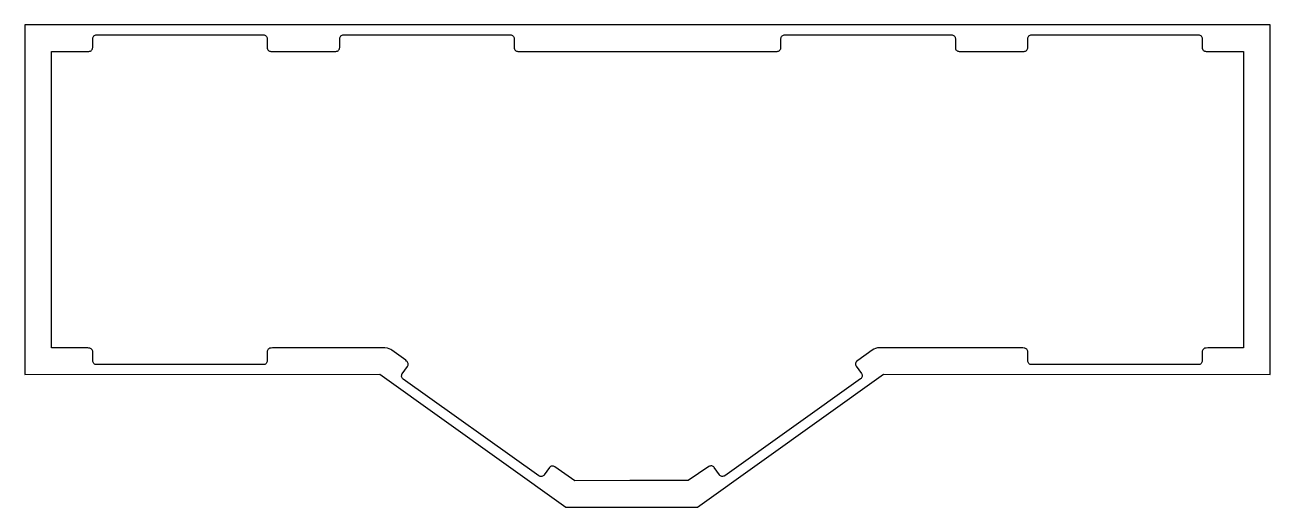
# Model space of a CAD drawing. Extents: x 24 to 399, y -219 to -74.
import ezdxf

# ---------------------------------------------------------------- set-up
doc = ezdxf.new("R2010")
doc.units = 0
doc.layers.get('0').update_dxf_attribs({"linetype": 'CONTINUOUS'})

msp = doc.modelspace()

# ---------------------------------------------------------------- linework, layer by layer
at = {"color": 7}
for points in [[(399.056784, -179.436596), (399.052694, -74.08052), (23.564936, -74.081551), (23.564936, -179.437452), (130.558047, -179.426357), (186.688268, -219.463369), (226.340073, -219.463369), (282.469869, -179.426357)], [(274.20824, -175.712303), (274.10918, -175.914487), (274.04822, -176.133943), (274.03298, -176.360765), (274.06092, -176.584031), (274.13204, -176.797137), (274.24634, -176.993987), (275.81352, -179.190579), (275.92528, -179.387429), (275.9964, -179.600535), (276.02688, -179.823801), (276.0091, -180.050623), (275.95068, -180.270333), (275.84908, -180.472263), (275.71192, -180.651079), (275.5392, -180.801193), (234.61218, -209.994175), (234.414314, -210.107713), (234.200192, -210.180357), (233.976418, -210.209821), (233.749088, -210.195084), (233.529632, -210.13641), (233.327702, -210.036842), (233.149394, -209.899682), (233.000296, -209.72874), (231.4321, -207.527576), (231.282748, -207.357142), (231.10444, -207.219982), (230.902764, -207.12016), (230.683054, -207.061486), (230.455724, -207.046749), (230.23195, -207.076467), (230.017828, -207.148857), (229.820216, -207.262395), (223.611694, -211.427741), (205.939898, -211.473207), (189.440058, -211.521213), (183.36387, -207.309385), (183.166258, -207.195847), (182.952136, -207.123203), (182.728362, -207.093739), (182.501032, -207.108212), (182.281322, -207.16714), (182.079646, -207.266708), (181.901338, -207.403868), (181.751986, -207.574302), (180.18379, -209.775466), (180.034692, -209.946408), (179.85613, -210.083568), (179.654454, -210.183136), (179.434998, -210.242064), (179.207668, -210.256537), (178.983894, -210.227073), (178.769772, -210.154683), (178.571652, -210.040891), (137.644886, -180.847909), (137.472928, -180.697795), (137.334498, -180.518979), (137.233914, -180.317049), (137.173716, -180.097339), (137.157709, -179.870517), (137.186411, -179.647505), (137.257785, -179.434145), (137.370561, -179.237295), (138.938503, -177.040703), (139.051279, -176.843853), (139.122907, -176.630747), (139.151101, -176.407481), (139.135358, -176.180659), (139.07516, -175.961203), (138.974322, -175.759019), (138.836146, -175.580457), (138.664188, -175.430343), (138.427968, -175.193107), (134.211822, -172.193367), (133.868414, -171.972387), (133.448806, -171.742263), (132.883402, -171.549223), (132.102606, -171.440003), (98.198181, -171.440798), (97.777557, -171.508108), (97.550735, -171.530465), (97.334327, -171.595743), (97.134937, -171.701661), (96.958407, -171.845425), (96.813881, -172.020939), (96.707455, -172.219313), (96.641923, -172.434451), (96.619327, -172.660003), (96.620914, -175.362563), (96.598821, -175.588369), (96.533035, -175.803507), (96.426863, -176.001881), (96.282083, -176.177141), (96.105553, -176.321159), (95.906163, -176.427077), (95.689755, -176.492355), (95.462679, -176.514712), (45.190918, -176.514712), (44.963842, -176.492355), (44.747434, -176.427077), (44.548044, -176.321159), (44.371514, -176.177141), (44.226734, -176.001881), (44.120562, -175.803507), (44.054776, -175.588369), (44.032424, -175.362563), (44.03343, -172.664067), (44.010824, -172.438261), (43.945038, -172.223123), (43.838612, -172.025003), (43.693832, -171.849489), (43.517556, -171.705725), (43.318166, -171.599807), (43.101758, -171.534529), (42.874682, -171.512172), (42.51578, -171.442068), (31.556188, -171.442322), (31.568126, -82.080042), (42.664116, -82.079788), (42.859442, -82.05515), (43.086518, -82.032798), (43.302672, -81.96752), (43.502316, -81.861602), (43.678592, -81.717838), (43.823118, -81.542324), (43.929798, -81.344204), (43.995584, -81.129066), (44.017936, -80.90326), (44.01693, -78.204764), (44.039536, -77.978958), (44.105068, -77.76382), (44.211494, -77.565446), (44.35602, -77.390186), (44.53255, -77.246168), (44.73194, -77.14025), (44.948348, -77.074972), (45.175678, -77.05262), (95.447107, -77.05262), (95.674437, -77.074972), (95.890845, -77.14025), (96.090235, -77.246168), (96.266765, -77.390186), (96.411291, -77.565446), (96.517717, -77.76382), (96.583249, -77.978958), (96.605606, -78.204764), (96.604018, -80.907324), (96.626375, -81.132876), (96.692161, -81.348014), (96.798333, -81.546388), (96.943113, -81.721902), (97.119643, -81.865666), (97.319033, -81.971584), (97.535441, -82.036862), (97.762263, -82.059214), (97.953779, -82.078518), (117.093949, -82.078015), (117.339313, -82.055155), (117.566643, -82.032803), (117.782797, -81.967525), (117.982441, -81.861607), (118.158717, -81.717843), (118.303243, -81.542329), (118.409923, -81.344209), (118.475455, -81.129071), (118.498049, -80.903265), (118.496992, -78.204769), (118.519349, -77.978963), (118.585135, -77.763825), (118.691307, -77.565451), (118.836087, -77.390191), (119.012617, -77.246173), (119.212007, -77.140255), (119.428415, -77.074977), (119.655491, -77.052625), (169.927171, -77.052625), (170.154501, -77.074977), (170.370909, -77.140255), (170.570045, -77.246173), (170.746829, -77.390191), (170.891355, -77.565451), (170.997781, -77.763825), (171.063313, -77.978963), (171.085406, -78.204769), (171.083818, -80.907329), (171.106412, -81.132881), (171.171944, -81.348019), (171.27837, -81.546393), (171.422896, -81.721907), (171.599426, -81.865671), (171.798816, -81.971589), (172.015224, -82.036867), (172.2423, -82.059219), (172.508238, -82.076745), (250.196424, -82.074972), (250.401148, -82.05516), (250.628224, -82.032808), (250.844378, -81.96753), (251.044022, -81.861612), (251.220298, -81.717848), (251.365078, -81.542334), (251.471504, -81.344214), (251.53729, -81.129076), (251.559647, -80.90327), (251.558588, -78.204774), (251.581183, -77.978968), (251.646715, -77.76383), (251.753141, -77.565456), (251.897667, -77.390196), (252.074451, -77.246178), (252.273587, -77.14026), (252.489995, -77.074982), (252.717325, -77.05263), (302.988751, -77.05263), (303.214811, -77.074982), (303.430711, -77.14026), (303.631371, -77.246178), (303.806631, -77.390196), (303.951411, -77.565456), (304.058091, -77.76383), (304.124131, -77.978968), (304.14689, -78.204774), (304.144223, -80.907334), (304.166981, -81.132886), (304.233021, -81.348024), (304.339701, -81.546398), (304.484481, -81.721912), (304.659741, -81.865676), (304.860401, -81.971594), (305.076301, -82.036872), (305.302361, -82.059224), (305.774801, -82.073702), (324.568261, -82.073199), (324.852741, -82.055165), (325.078801, -82.032813), (325.294701, -81.967535), (325.495361, -81.861617), (325.670621, -81.717853), (325.815401, -81.542339), (325.922081, -81.344219), (325.988121, -81.129081), (326.01088, -80.903275), (326.01088, -78.204779), (326.03125, -77.978973), (326.09729, -77.763835), (326.20397, -77.565461), (326.34875, -77.390201), (326.52655, -77.246183), (326.72467, -77.140265), (326.94057, -77.074987), (327.16917, -77.052635), (377.43831, -77.052635), (377.66691, -77.074987), (377.88281, -77.140265), (378.08347, -77.246183), (378.25873, -77.390201), (378.40351, -77.565461), (378.51019, -77.763835), (378.57623, -77.978973), (378.596601, -78.204779), (378.596601, -80.907339), (378.61936, -81.132891), (378.6854, -81.348029), (378.78954, -81.546403), (378.93432, -81.721917), (379.11212, -81.865681), (379.31024, -81.971599), (379.52868, -82.036877), (379.75474, -82.059229), (380.057, -82.071929), (391.06028, -82.071675), (391.04758, -171.434209), (380.2348, -171.434463), (379.75474, -171.508123), (379.52868, -171.53048), (379.31024, -171.595758), (379.11212, -171.701676), (378.93432, -171.84544), (378.78954, -172.020954), (378.6854, -172.219328), (378.61936, -172.434466), (378.596601, -172.660018), (378.596601, -175.362578), (378.57623, -175.588384), (378.51019, -175.803522), (378.40351, -176.001896), (378.25873, -176.177156), (378.08347, -176.321174), (377.88281, -176.427092), (377.66691, -176.49237), (377.43831, -176.514727), (327.16917, -176.514727), (326.94057, -176.49237), (326.72467, -176.427092), (326.52655, -176.321174), (326.34875, -176.177156), (326.20397, -176.001896), (326.09729, -175.803522), (326.03125, -175.588384), (326.01088, -175.362578), (326.01088, -172.664082), (325.988121, -172.438276), (325.922081, -172.223138), (325.815401, -172.025018), (325.670621, -171.849504), (325.495361, -171.70574), (325.294701, -171.599822), (325.078801, -171.534544), (324.852741, -171.512187), (324.459041, -171.435733), (281.309521, -171.436789), (280.649121, -171.494447), (280.082701, -171.622209), (279.559461, -171.846491), (279.028601, -172.193455), (274.690281, -175.261267), (274.347381, -175.533809)]]:
    msp.add_lwpolyline(points, close=True, dxfattribs=at)

doc.saveas('drawing.dxf')
